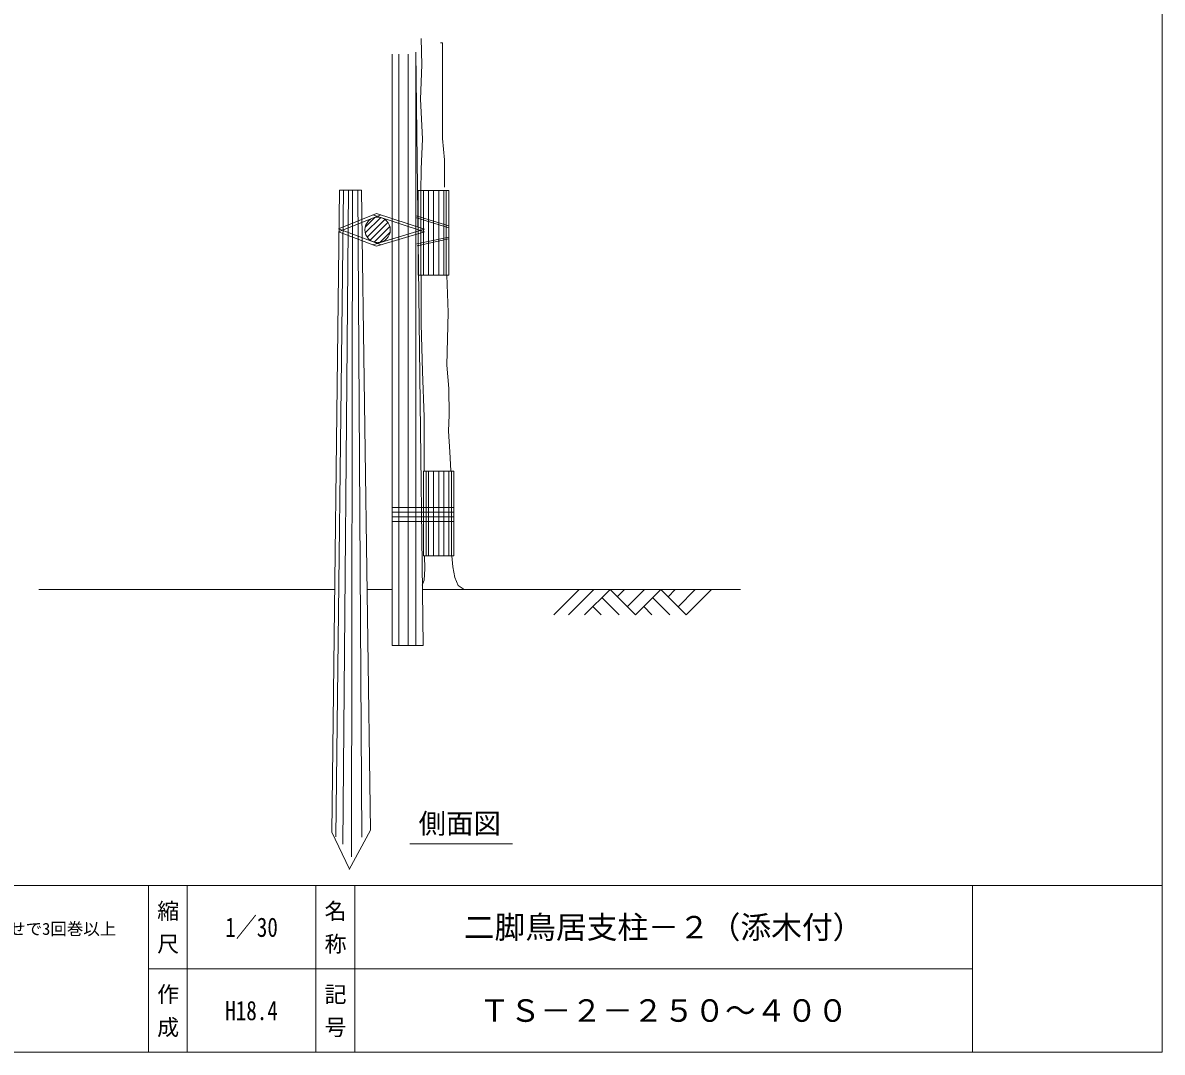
# Model space of a CAD drawing. Units: millimetres, scale not verified. Extents: x 6404 to 9142, y 6496 to 8362.
# Drawn here: x 7798 to 9142, y 6496 to 7710 of the extents above; entities that cross this region are included whole.
import ezdxf
from ezdxf.enums import TextEntityAlignment as Align

# ---------------------------------------------------------------- set-up
doc = ezdxf.new("R2010")
doc.units = ezdxf.units.MM
doc.header["$LTSCALE"] = 10
for name, color, linetype, lineweight in [('0_2', 7, 'Continuous', 13), ('_0-0_', 7, 'Continuous', 13), ('ハッチ', 4, 'Continuous', 13), ('寸法', 1, 'Continuous', 13), ('本体', 7, 'Continuous', 13)]:
    doc.layers.add(name, color=color, linetype=linetype, lineweight=lineweight)
doc.styles.add('@ＭＳ ゴシック', font='')
doc.styles.add('ＭＳ ゴシック', font='')
doc.styles.get('@ＭＳ ゴシック').set_extended_font_data('@MS Gothic')
doc.styles.get('ＭＳ ゴシック').set_extended_font_data('MS Gothic')

msp = doc.modelspace()

# ---------------------------------------------------------------- linework, layer by layer
at = {"layer": '0_2'}
msp.add_line((8918.13, 6594.1), (7946.18, 6594.1), dxfattribs=at)
at = {"layer": '_0-0_', "color": 6}
msp.add_line((6403.84, 6692.39), (9141.97, 6692.39), dxfattribs=at)
at = {"layer": '_0-0_'}
for p, q in [((7946.18, 6692.39), (7946.18, 6495.81)), ((7992.14, 6692.39), (7992.14, 6495.81)), ((8143.62, 6692.39), (8143.62, 6495.92)), ((8189.58, 6692.39), (8189.58, 6495.81)), ((8918.13, 6692.39), (8918.13, 6495.81))]:
    msp.add_line(p, q, dxfattribs=at)
at = {"layer": '_0-0_', "color": 6}
msp.add_lwpolyline([(9141.97, 8307.62), (6403.84, 8307.62), (6403.84, 6495.81), (9141.97, 6495.81)], close=True, dxfattribs=at)
at = {"layer": 'ハッチ'}
for p, q in [((8424.24, 7011.57), (8454.19, 7041.52)), ((8441.52, 7011.57), (8471.47, 7041.52)), ((8460.72, 7011.57), (8490.66, 7041.52)), ((8481.07, 7031.92), (8501.41, 7011.57)), ((8490.66, 7041.52), (8520.61, 7011.57)), ((8499.19, 7032.99), (8507.72, 7041.52)), ((8511.02, 7021.16), (8531.38, 7041.52)), ((8520.61, 7011.57), (8550.56, 7041.52)), ((8540.96, 7031.92), (8561.31, 7011.57)), ((8550.56, 7041.52), (8580.5, 7011.57)), ((8559.09, 7032.99), (8567.62, 7041.52)), ((8570.92, 7021.16), (8591.28, 7041.52)), ((8580.5, 7011.57), (8610.45, 7041.52)), ((8470.51, 7021.36), (8480.3, 7011.57)), ((8530.4, 7021.36), (8540.19, 7011.57))]:
    msp.add_line(p, q, dxfattribs=at)
at = {"layer": '寸法', "color": 3}
msp.add_line((8254.63, 6741.37), (8375.64, 6741.37), dxfattribs=at)
at = {"layer": '本体'}
for p, q in [((8261.51, 7675.03), (8270.27, 6975.37)), ((8293.24, 7686.3), (8290.93, 7686.3)), ((8293.24, 7677.08), (8293.24, 7686.3)), ((8293.24, 7665.57), (8293.24, 7677.08)), ((8233.61, 7672.66), (8233.61, 6975.37)), ((8293.24, 7656.36), (8293.24, 7665.57)), ((8293.24, 7644.84), (8293.24, 7656.36)), ((8293.24, 7633.33), (8293.24, 7644.84)), ((8293.24, 7624.11), (8293.24, 7633.33)), ((8293.24, 7614.9), (8293.24, 7624.11)), ((8293.24, 7603.39), (8293.24, 7614.9)), ((8293.24, 7594.17), (8293.24, 7603.39)), ((8293.24, 7582.66), (8293.24, 7594.17)), ((8293.24, 7573.45), (8293.24, 7582.66)), ((8295.54, 7548.11), (8293.24, 7573.45)), ((8295.54, 7534.29), (8295.54, 7548.11)), ((8295.54, 7525.08), (8295.54, 7534.29)), ((8162.44, 6755.28), (8171.71, 7512.54)), ((8171.71, 7512.54), (8197.63, 7512.54)), ((8197.63, 7512.54), (8208.1, 6757.73)), ((8295.54, 7515.87), (8295.54, 7525.08)), ((8264.58, 7512.14), (8300.58, 7512.14)), ((8264.58, 7512.14), (8264.58, 7412.14)), ((8300.58, 7512.14), (8300.58, 7412.14)), ((8220.31, 7483.38), (8170.45, 7463.31)), ((8215.4, 7484.99), (8170.5, 7466.91)), ((8211.07, 7483.25), (8271.95, 7463.34)), ((8215.4, 7484.99), (8271.95, 7466.49)), ((8261.26, 7480.22), (8300.62, 7468.03)), ((8261.92, 7482.34), (8300.59, 7470.37)), ((8170.45, 7463.31), (8215.42, 7446.28)), ((8170.5, 7466.91), (8220.74, 7447.89)), ((8271.95, 7466.49), (8210.81, 7448.03)), ((8271.95, 7463.34), (8215.42, 7446.28)), ((8262.94, 7449.13), (8300.58, 7457.2)), ((8263.41, 7446.96), (8300.58, 7454.93)), ((8264.58, 7412.14), (8300.58, 7412.14)), ((8270.66, 7181.2), (8270.66, 7081.2)), ((8270.66, 7181.2), (8306.66, 7181.2)), ((8306.66, 7181.2), (8306.66, 7081.2)), ((8233.61, 7138.3), (8306.44, 7138.3)), ((8233.61, 7132.75), (8306.53, 7132.75)), ((8233.61, 7127.19), (8306.61, 7127.19)), ((8233.61, 7121.64), (8306.69, 7121.64)), ((8270.66, 7081.2), (8306.66, 7081.2)), ((7816.98, 7041.52), (8165.44, 7041.52)), ((8204.1, 7041.52), (8233.61, 7041.52)), ((8644.65, 7041.52), (8269.27, 7041.52)), ((8233.61, 6975.37), (8270.27, 6975.37)), ((8162.44, 6755.28), (8183.05, 6712.49)), ((8208.08, 6757.49), (8183.16, 6711.24))]:
    msp.add_line(p, q, dxfattribs=at)
at = {"layer": '本体', "color": 4}
for p, q in [((8241.58, 7672.66), (8241.58, 6975.37)), ((8252.74, 7672.66), (8252.74, 6975.37)), ((8261.51, 7672.66), (8261.51, 6975.37)), ((8167.31, 6749.97), (8176.34, 7512.54)), ((8175.54, 6741), (8182.36, 7512.54)), ((8185.94, 6726.28), (8187.06, 7512.54)), ((8193.14, 7512.54), (8197.8, 6749.22)), ((8267.58, 7512.14), (8267.58, 7412.14)), ((8270.58, 7512.14), (8270.58, 7412.14)), ((8276.58, 7512.14), (8276.58, 7412.14)), ((8282.58, 7512.14), (8282.58, 7412.14)), ((8288.58, 7512.14), (8288.58, 7412.14)), ((8294.58, 7512.14), (8294.58, 7412.14)), ((8297.58, 7512.14), (8297.58, 7412.14)), ((8201.87, 7468.89), (8213.25, 7480.28)), ((8201.98, 7461.93), (8220.22, 7480.17)), ((8204.19, 7457.07), (8225.07, 7477.95)), ((8207.69, 7453.5), (8228.64, 7474.45)), ((8212.46, 7451.19), (8230.95, 7469.69)), ((8219.21, 7450.88), (8231.26, 7462.93)), ((8273.66, 7181.2), (8273.66, 7081.2)), ((8276.66, 7181.2), (8276.66, 7081.2)), ((8282.66, 7181.2), (8282.66, 7081.2)), ((8288.66, 7181.2), (8288.66, 7081.2)), ((8294.66, 7181.2), (8294.66, 7081.2)), ((8300.66, 7181.2), (8300.66, 7081.2)), ((8303.66, 7181.2), (8303.66, 7081.2))]:
    msp.add_line(p, q, dxfattribs=at)
at = {"layer": '本体'}
for points in [[(8267.48, 7510.41), (8267.89, 7537.06), (8269.32, 7573.15), (8267.07, 7619.91), (8268.71, 7660.19), (8268.09, 7691.16)], [(8268.05, 7412.14), (8267.79, 7354.32), (8269.49, 7298.71), (8271.62, 7245.22), (8271.41, 7181.2)], [(8298.29, 7412.23), (8299.89, 7368.35), (8298.09, 7306.03), (8300.69, 7278.38), (8300.91, 7247.63), (8300.3, 7228.39), (8301.91, 7203.95), (8303.11, 7181.31)], [(8272, 7081.2), (8272.13, 7065.99), (8271.44, 7052.48), (8269.2, 7046.79)], [(8304.25, 7081.2), (8305.16, 7068.22), (8307.66, 7055.82), (8311.43, 7046.35), (8318.62, 7041.52)]]:
    msp.add_lwpolyline(points, dxfattribs=at)
msp.add_circle((8216.51, 7465.63), 15, dxfattribs=at)

# ---------------------------------------------------------------- texts
at = {"layer": '_0-0_', "style": '@ＭＳ ゴシック'}
for s, p in [(' 縮 尺 ', (7969.16, 6643.24)), ('名 称', (8166.6, 6643.24)), ('作 成', (7969.16, 6544.95)), ('記 号', (8166.6, 6544.95))]:
    msp.add_text(s, height=18.99, rotation=270, dxfattribs=at).set_placement(p, align=Align.MIDDLE_CENTER)
at = {"layer": '_0-0_', "style": 'ＭＳ ゴシック', "width": 0.8}
for s, p in [('1／30', (8067.88, 6643.24)), ('H18.4', (8067.88, 6544.95))]:
    msp.add_text(s, height=22.79, dxfattribs=at).set_placement(p, align=Align.MIDDLE_CENTER)
at = {"layer": '_0-0_', "style": 'ＭＳ ゴシック'}
for s, p in [('二脚鳥居支柱－２（添木付）', (8553.85, 6643.24)), ('ＴＳ－２－２５０～４００', (8553.85, 6544.95))]:
    msp.add_text(s, height=26.58, dxfattribs=at).set_placement(p, align=Align.MIDDLE_CENTER)
msp.add_text('○釘打ちは一ヶ所2本、鉄線（亜鉛メッキ鉄線#18）は、2本合わせで3回巻以上', height=14.24, dxfattribs=at).set_placement((7228.61, 6648.42), align=Align.TOP_LEFT)
at = {"layer": '寸法', "color": 3, "style": 'ＭＳ ゴシック'}
msp.add_text('側面図', height=23.74, dxfattribs=at).set_placement((8264.83, 6746.5), align=Align.BOTTOM_LEFT)

doc.saveas('drawing.dxf')
